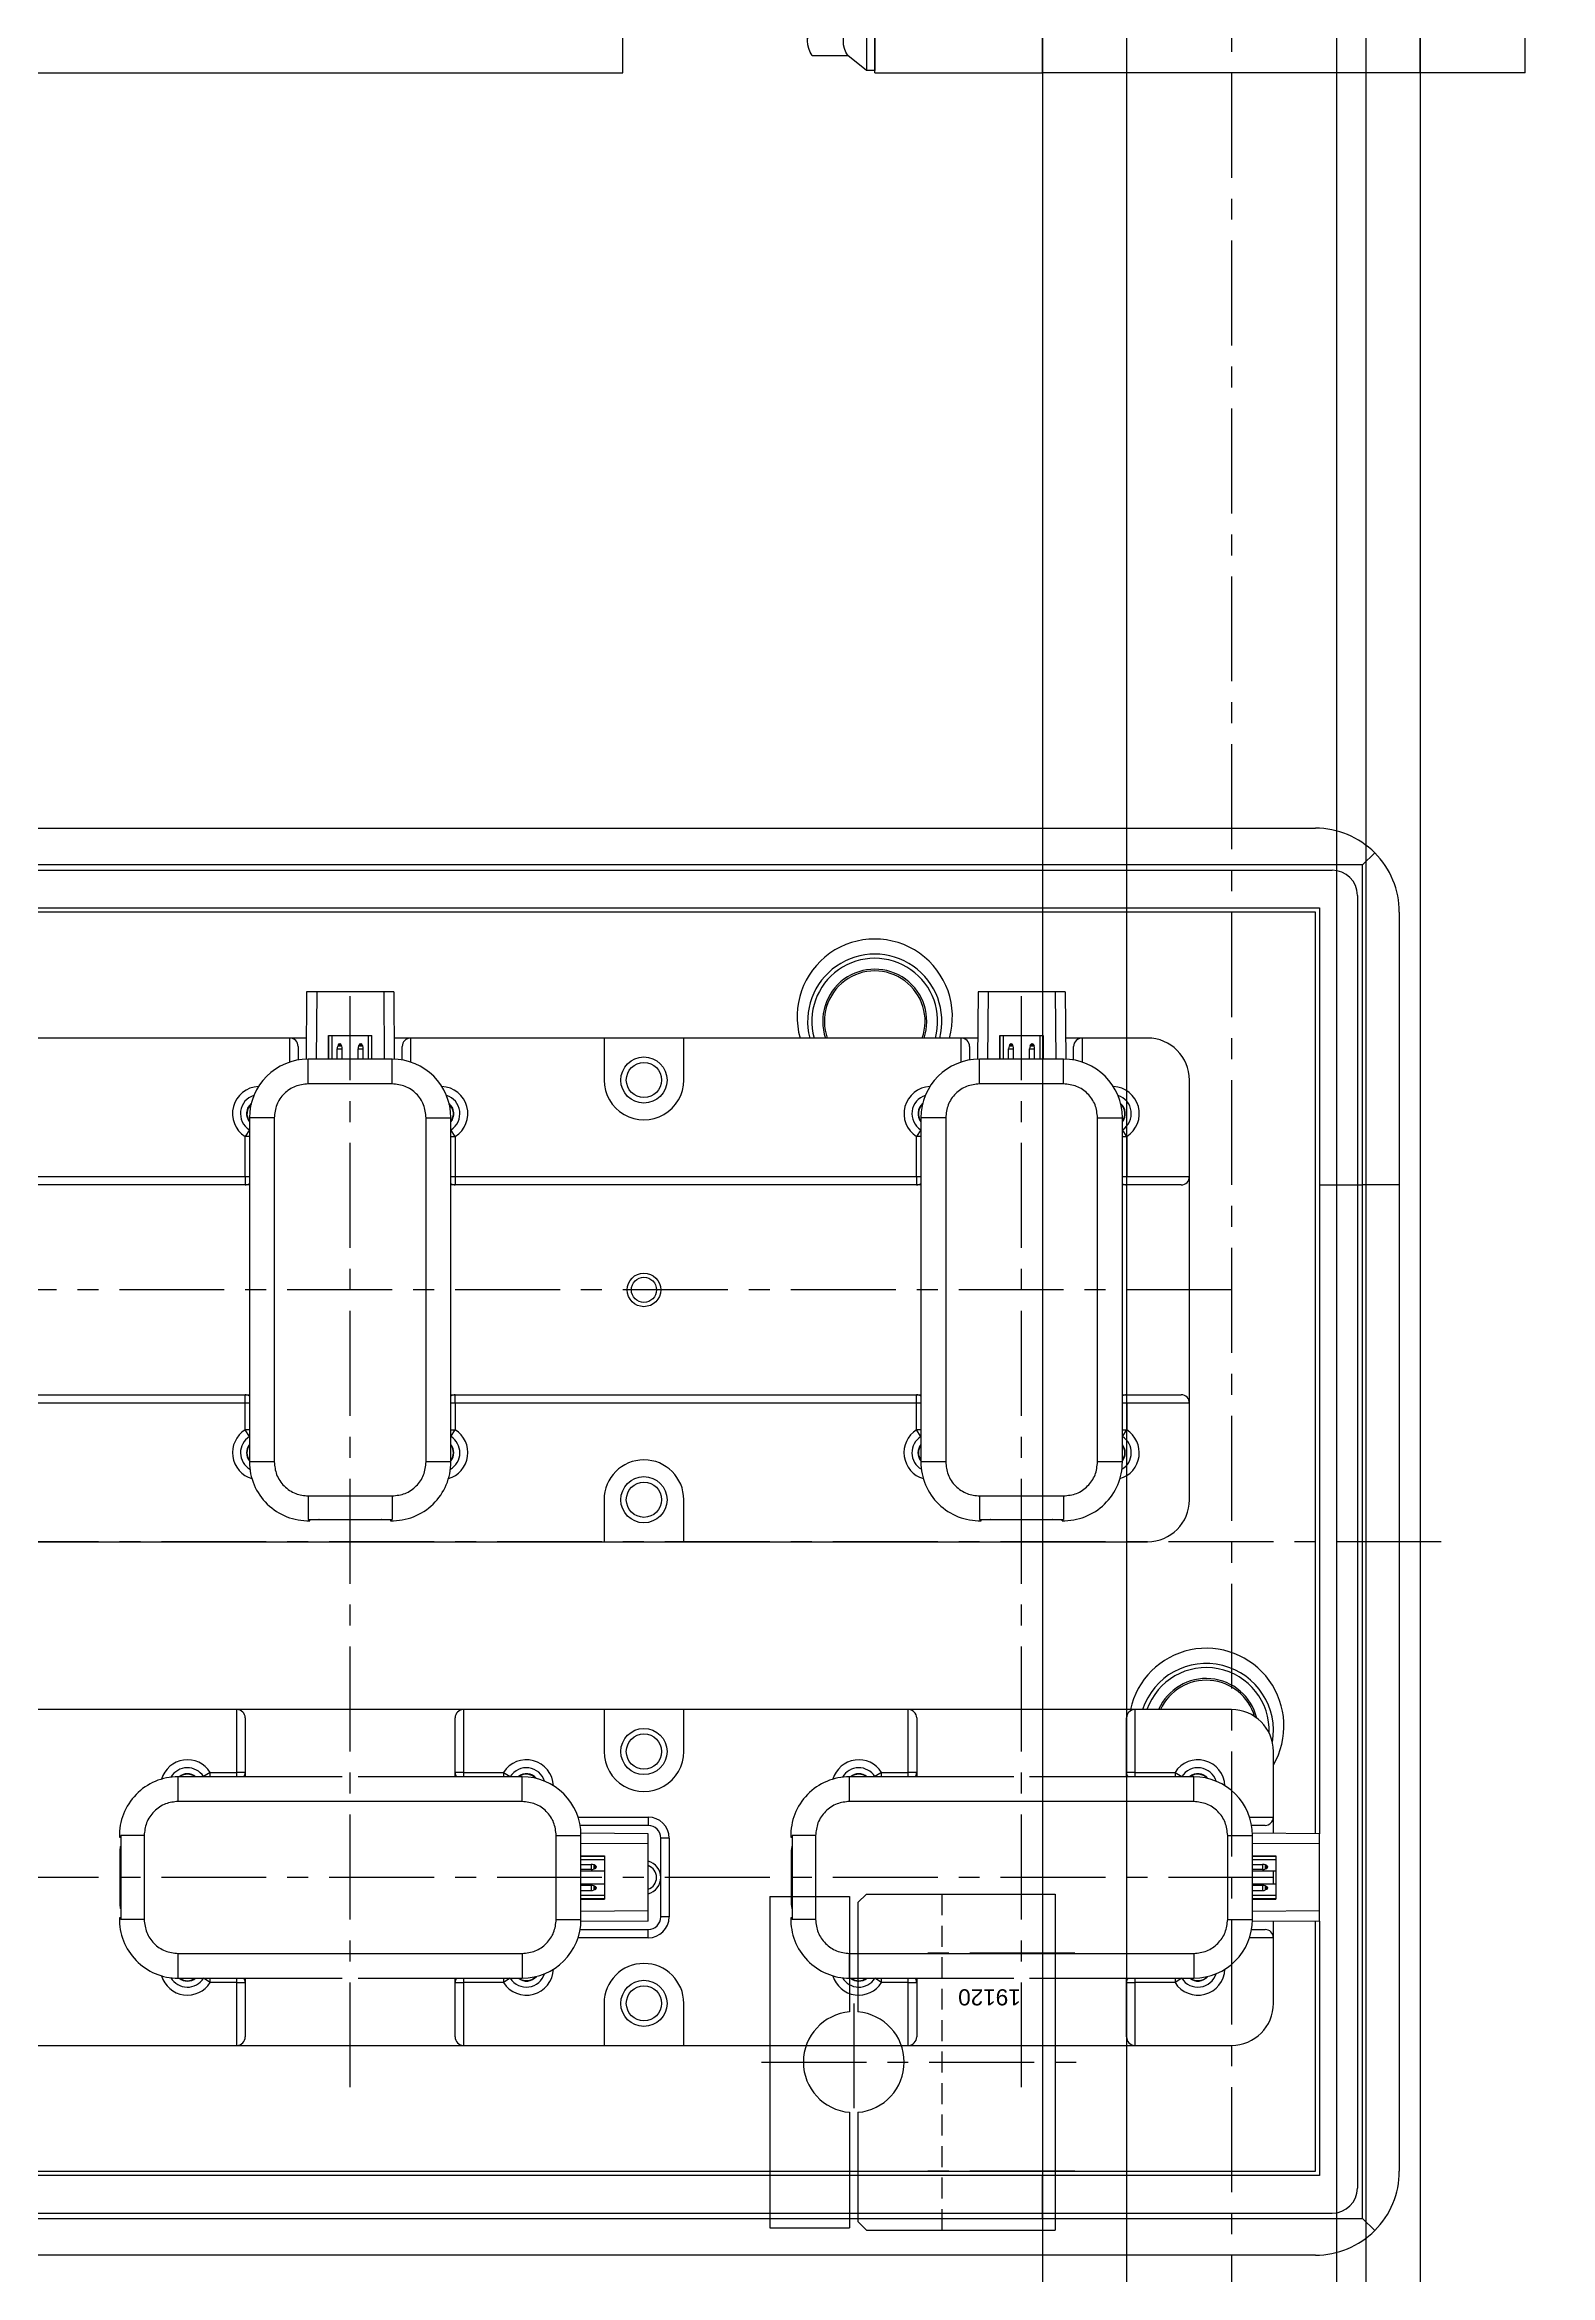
# Model space of a CAD drawing. Header units: inches. Extents: x 0 to 23821, y 0 to 11279.
# Drawn here: x 2140.7 to 2320.1, y 4652.9 to 4918.7 of the extents above; entities that cross this region are included whole.
import ezdxf
from ezdxf.enums import TextEntityAlignment as Align

# ---------------------------------------------------------------- set-up
doc = ezdxf.new("R2010")
doc.units = ezdxf.units.IN
doc.header["$LTSCALE"] = 10
doc.header["$MEASUREMENT"] = 0
doc.linetypes.add('CENTER', pattern=[2, 1.25, -0.25, 0.25, -0.25])
doc.linetypes.add('HIDDEN', pattern=[0.375, 0.25, -0.125])
for name, color, linetype in [('11', 1, 'CENTER'), ('22', 2, 'HIDDEN'), ('44', 4, 'Continuous'), ('77', 40, 'HIDDEN'), ('A', 8, 'Continuous'), ('B', 123, 'Continuous'), ('BOM-T', 4, 'Continuous'), ('G', 231, 'Continuous'), ('P', 142, 'Continuous'), ('T', 3, 'Continuous'), ('V', 1, 'Continuous'), ('Y', 60, 'Continuous')]:
    doc.layers.add(name, color=color, linetype=linetype)
doc.styles.add('SCI', font='')
doc.styles.get("Standard").update_dxf_attribs({"font": 'arial.ttf'})
doc.styles.get('SCI').set_extended_font_data('Gulim')

# ---------------------------------------------------------------- blocks, each defined once
blk = doc.blocks.new('A$Cbdb6d510')
for p, q in [((24.75, 1.75), (-24.75, 1.75)), ((-24.75, 1.75), (-24.75, 0)), ((-24.75, 0), (24.75, 0)), ((-20.25, 1.75), (-20.25, 0)), ((20.25, 1.75), (20.25, 0)), ((24.75, 0), (24.75, 1.75))]:
    blk.add_line(p, q)
at = {"layer": '11'}
blk.add_line((0, 2.75), (0, -1.15), dxfattribs=at)
at = {"layer": 'BOM-T', "color": 4, "style": 'SCI'}
blk.add_text('H47', height=0.6, dxfattribs=at).set_placement((21.73, 0.89), align=Align.MIDDLE_LEFT)
blk = doc.blocks.new('A$Ca1361010')
for p, q in [((-15, 29.5), (-14.5, 30)), ((-15, 21), (-15, 29.5)), ((-14.5, 30), (14.5, 30)), ((-12.5, -30), (-12.5, 30)), ((-10, -30), (-10, 30)), ((10, -30), (10, 30)), ((15, 29.5), (14.5, 30)), ((15, 21), (15, 29.5)), ((-16, 21), (-15, 21)), ((-16, 15), (-16, 21)), ((15, 21), (16, 21)), ((16, 21), (16, 15)), ((-20.21, -15), (-20.21, 15)), ((-20.21, 15), (-16, 15)), ((-18.71, -15), (-18.71, 15)), ((16, 15), (20.21, 15)), ((18.71, -15), (18.71, 15)), ((20.21, 15), (20.21, -15)), ((-16, -15), (-20.21, -15)), ((-16, -21), (-16, -15)), ((20.21, -15), (16, -15)), ((16, -15), (16, -21)), ((-15, -21), (-16, -21)), ((-15, -29.5), (-15, -21)), ((16, -21), (15, -21)), ((15, -29.5), (15, -21)), ((-14.5, -30), (-15, -29.5)), ((-14.5, -30), (14.5, -30)), ((14.5, -30), (15, -29.5))]:
    blk.add_line(p, q)
at = {"layer": '11'}
for p, q in [((0, -31), (0, 31)), ((-20.69, -15), (-20.69, 15)), ((20.69, -15), (20.69, 15)), ((-21.69, 0), (21.69, 0))]:
    blk.add_line(p, q, dxfattribs=at)
blk = doc.blocks.new('A$Ca8ec0757')
for p, q in [((0, 0), (0, -19.2)), ((190, 0), (0, 0)), ((130, 0), (130, -70)), ((190, 0), (190, -57.5)), ((190, -12.5), (130, -12.5)), ((25, -19.2), (0, -19.2)), ((25, -19.2), (25, -50.8)), ((130, -22), (25, -22)), ((130, -48), (25, -48)), ((0, -50.8), (0, -70)), ((25, -50.8), (0, -50.8)), ((130, -57.5), (190, -57.5)), ((130, -70), (0, -70))]:
    blk.add_line(p, q)
blk = doc.blocks.new('A$Cab75dd74')
for p, q in [((0, -14.85), (0, 0)), ((0, 0), (130, 0)), ((130, -14.85), (130, 0))]:
    blk.add_line(p, q)
at = {"layer": 'G'}
for p, q in [((15.5, -19), (0, -14.85)), ((114.5, -19), (130, -14.85)), ((15.5, -19), (114.5, -19))]:
    blk.add_line(p, q, dxfattribs=at)
blk = doc.blocks.new('A$C1d15a0a0')
for p, q in [((-23.5, -1), (23.5, -1)), ((-23.5, -1), (-23.5, -3.5)), ((-18, -1), (-18, -4)), ((18, -1), (18, -4)), ((23.5, -1), (23.5, -3.5)), ((-26.5, -3.5), (-23.5, -3.5)), ((-26.5, -3.5), (-26.5, -4.56)), ((-23, -5.5), (-26.5, -4.56)), ((-18, -4), (18, -4)), ((23, -5.5), (26.5, -4.56)), ((23.5, -3.5), (26.5, -3.5)), ((26.5, -3.5), (26.5, -4.56)), ((-23, -5.5), (23, -5.5))]:
    blk.add_line(p, q)
at = {"layer": '11'}
blk.add_line((0, 0), (0, -6.5), dxfattribs=at)
blk = doc.blocks.new('A$C0fd4e748')
for p, q in [((-2.2, 12.5), (-2.2, -12.5)), ((0, 12.5), (-2.2, 12.5)), ((-1.2, 12.5), (-1.2, -12.5)), ((0, 12.5), (0, -12.5)), ((0, -12.5), (-2.2, -12.5))]:
    blk.add_line(p, q)
at = {"layer": '11'}
blk.add_line((-1.68, 12.5), (-1.68, -12.5), dxfattribs=at)
blk = doc.blocks.new('A$C94b1c0e9')
for p, q in [((-23.2, 0), (23.2, 0)), ((-20.75, 0), (-20.75, -2.63)), ((-17.75, 0), (-17.75, -2.63)), ((17.75, 0), (17.75, -2.63)), ((20.75, 0), (20.75, -2.63)), ((-23.5, -8.7), (-23.5, -0.3)), ((-17.75, -1.31), (-20.75, -1.31)), ((-15, -8.7), (-15, -0.3)), ((15, -0.3), (15, -8.7)), ((20.75, -1.31), (17.75, -1.31)), ((23.5, -0.3), (23.5, -8.7)), ((-20.75, -9), (-20.75, -6.37)), ((-17.75, -7.69), (-20.75, -7.69)), ((-17.75, -9), (-17.75, -6.37)), ((17.75, -9), (17.75, -6.37)), ((20.75, -7.69), (17.75, -7.69)), ((20.75, -9), (20.75, -6.37)), ((23.2, -9), (-23.2, -9))]:
    blk.add_line(p, q)
for centre in [(-19.25, -4.5), (19.25, -4.5)]:
    blk.add_circle(centre, 2.4)
for centre, start, end in [((-23.2, -0.3), 90, 180), ((-15.3, -0.3), 0, 90), ((15.3, -0.3), 90, 180), ((23.2, -0.3), 0, 90), ((-23.2, -8.7), 180, 270), ((-15.3, -8.7), 270, 0), ((15.3, -8.7), 180, 270), ((23.2, -8.7), 270, 360)]:
    blk.add_arc(centre, 0.3, start, end)
at = {"layer": '11'}
blk.add_line((0, -10), (0, 1), dxfattribs=at)
at = {"layer": 'BOM-T', "color": 4}
blk.add_text('6906ZZ', height=0.6, rotation=90, dxfattribs=at).set_placement((-18.95, -4.5))
blk = doc.blocks.new('A$Cd4d982c3')
for p, q in [((0, -70), (0, 0)), ((0, 0), (130, 0)), ((130, -57.5), (130, 0)), ((3.5, -50.8), (3.5, -19.2))]:
    blk.add_line(p, q)
at = {"layer": '11'}
for p, q in [((42.02, -12.02), (42.02, 1)), ((65, -72), (65, 2)), ((87.98, -12.02), (87.98, 1)), ((0, -35), (130, -35)), ((30, -71), (30, -50.58)), ((100, -71), (100, -50.58)), ((42.02, -57.98), (42.02, -71)), ((87.98, -57.98), (87.98, -71))]:
    blk.add_line(p, q, dxfattribs=at)
at = {"layer": '22'}
for p, q in [((41.5, -3.1), (41.5, 0)), ((88.5, -3.1), (88.5, 0)), ((40.25, -3.1), (40.25, -5)), ((40.25, -3.1), (89.75, -3.1)), ((40.25, -5), (89.75, -5)), ((41.5, -19.2), (41.5, -5)), ((88.5, -19.2), (88.5, -5)), ((89.75, -3.1), (89.75, -5)), ((0, -19.2), (130, -19.2)), ((0, -50.8), (130, -50.8)), ((30, -51.58), (27.54, -53)), ((27.54, -53), (27.54, -70)), ((32.46, -53), (27.54, -53)), ((32.46, -53), (30, -51.58)), ((32.46, -70), (32.46, -53)), ((41.5, -65), (41.5, -50.8)), ((88.5, -65), (88.5, -50.8)), ((100, -51.58), (97.54, -53)), ((97.54, -53), (97.54, -70)), ((102.46, -53), (97.54, -53)), ((102.46, -53), (100, -51.58)), ((102.46, -70), (102.46, -53)), ((33, -55), (27, -55)), ((103, -55), (97, -55)), ((40.25, -66.9), (40.25, -65)), ((40.25, -65), (89.75, -65)), ((89.75, -66.9), (89.75, -65)), ((40.25, -66.9), (89.75, -66.9)), ((41.5, -70), (41.5, -66.9)), ((88.5, -70), (88.5, -66.9))]:
    blk.add_line(p, q, dxfattribs=at)
at = {"layer": 'B'}
for p, q in [((3.5, -22.5), (130, -22.5)), ((3.5, -47.5), (130, -47.5))]:
    blk.add_line(p, q, dxfattribs=at)
at = {"layer": 'T'}
for p, q in [((27.54, -54.06), (27, -55)), ((27, -55), (27, -70)), ((33, -55), (32.46, -54.06)), ((33, -70), (33, -55)), ((97.54, -54.06), (97, -55)), ((97, -55), (97, -70)), ((103, -55), (102.46, -54.06)), ((103, -70), (103, -55))]:
    blk.add_line(p, q, dxfattribs=at)
at = {"xscale": -1, "rotation": 180}
for name in ['A$Ca8ec0757', 'A$Cab75dd74']:
    blk.add_blockref(name, (0, -70), dxfattribs=at)
blk.add_blockref('A$C1d15a0a0', (65, -66.5))
at = {"layer": '44'}
for name, p in [('A$Cbdb6d510', (65, -5)), ('A$C94b1c0e9', (65, -56))]:
    blk.add_blockref(name, p, dxfattribs=at)
at = {"layer": '44', "xscale": -1, "rotation": 180}
for name, p in [('A$C94b1c0e9', (65, -14)), ('A$Cbdb6d510', (65, -65))]:
    blk.add_blockref(name, p, dxfattribs=at)
at = {"layer": '77', "xscale": -1, "rotation": 180}
blk.add_blockref('A$Ca1361010', (65, -35), dxfattribs=at)
at = {"layer": 'B'}
blk.add_blockref('A$C0fd4e748', (3.5, -35), dxfattribs=at)
blk = doc.blocks.new('A$C1537f57e')
at = {"xscale": -1.000000000000003, "rotation": 90}
blk.add_blockref('A$Cd4d982c3', (255, -5), dxfattribs=at)
blk = doc.blocks.new('A$Cb1803f2f')
for p, q in [((60, 0), (0, 0)), ((0, 0), (0, -245)), ((60, 0), (60, -20)), ((42, -20), (42, -50)), ((60, -20), (42, -20)), ((42.25, -21), (42.25, -20)), ((42.25, -20), (59.75, -20)), ((44.07, -23.2), (42.25, -21)), ((42.25, -21), (59.75, -21)), ((59.75, -21), (57.93, -23.2)), ((59.75, -20), (59.75, -21)), ((44.07, -23.2), (44.07, -27.46)), ((47.54, -23.2), (47.54, -27.46)), ((54.46, -23.2), (54.46, -27.46)), ((57.93, -27.46), (57.93, -23.2)), ((56.2, -28), (45.8, -28)), ((47, -30.32), (47, -28)), ((55, -28), (55, -30.32)), ((47.68, -31), (47, -30.32)), ((55, -30.32), (47, -30.32)), ((54.32, -31), (47.68, -31)), ((55, -30.32), (54.32, -31)), ((60, -50), (42, -50)), ((60, -50), (60, -195)), ((60, -195), (42, -195)), ((42, -195), (42, -225)), ((47.68, -214), (47, -214.68)), ((47, -214.68), (47, -217)), ((55, -214.68), (47, -214.68)), ((54.32, -214), (47.68, -214)), ((55, -214.68), (54.32, -214)), ((55, -217), (55, -214.68)), ((44.07, -221.8), (44.07, -217.54)), ((56.2, -217), (45.8, -217)), ((47.54, -221.8), (47.54, -217.54)), ((54.46, -221.8), (54.46, -217.54)), ((57.93, -217.54), (57.93, -221.8)), ((44.07, -221.8), (42.25, -224)), ((59.75, -224), (57.93, -221.8)), ((60, -225), (42, -225)), ((42.25, -224), (42.25, -225)), ((42.25, -224), (59.75, -224)), ((42.25, -225), (59.75, -225)), ((59.75, -225), (59.75, -224)), ((60, -225), (60, -245)), ((60, -245), (0, -245))]:
    blk.add_line(p, q)
for centre, radius, start, end in [((45.8, -20.67), 3.07, 235.6158, 304.3842), ((51, -12.27), 11.46, 252.412, 287.588), ((56.2, -20.67), 3.07, 235.6158, 304.3842), ((45.8, -24.93), 3.07, 235.6158, 304.3842), ((51, -16.54), 11.46, 252.412, 287.588), ((56.2, -24.93), 3.07, 235.6158, 304.3842), ((45.8, -220.07), 3.07, 55.6158, 124.3842), ((51, -228.46), 11.46, 72.412, 107.588), ((56.2, -220.07), 3.07, 55.6158, 124.3842), ((45.8, -224.33), 3.07, 55.6158, 124.3842), ((51, -232.73), 11.46, 72.412, 107.588), ((56.2, -224.33), 3.07, 55.6158, 124.3842)]:
    blk.add_arc(centre, radius, start, end)
at = {"layer": '11'}
blk.add_line((30, 0), (30, -245), dxfattribs=at)
at = {"layer": 'A'}
for p, q in [((25, 0), (25, -245)), ((35, 0), (35, -245))]:
    blk.add_line(p, q, dxfattribs=at)
at = {"layer": 'T'}
for p, q in [((47.68, -28), (47.68, -31)), ((54.32, -28), (54.32, -31)), ((47.68, -217), (47.68, -214)), ((54.32, -217), (54.32, -214))]:
    blk.add_line(p, q, dxfattribs=at)
blk = doc.blocks.new('A$C64782e2b')
at = {"xscale": -1, "rotation": 90}
blk.add_blockref('A$Cb1803f2f', (0, 0), dxfattribs=at)
blk = doc.blocks.new('A$C2c7bb568')
for p, q in [((122.5, -130), (122.5, -570)), ((167.5, -130), (167.5, -570))]:
    blk.add_line(p, q)
at = {"layer": '11'}
blk.add_line((145, -130), (145, -570), dxfattribs=at)
at = {"layer": 'B'}
for p, q in [((132.5, -130), (132.5, -570)), ((157.5, -130), (157.5, -570))]:
    blk.add_line(p, q, dxfattribs=at)
at = {"layer": 'G'}
blk.add_line((161, -130), (161, -570), dxfattribs=at)
for name, p in [('A$C1537f57e', (-145, 5)), ('A$C64782e2b', (-122.5, -130))]:
    blk.add_blockref(name, p)
blk = doc.blocks.new('A$C79f051db')
for p, q in [((-19.75, 10), (-19.75, 0.5)), ((19.75, 10), (-19.75, 10)), ((19.75, 10), (19.75, 0.5)), ((-5.98, 0.5), (-19.75, 0.5)), ((19.75, 0.5), (5.98, 0.5)), ((-19, -0.5), (-20, -1.5)), ((-20, -1.5), (-20, -24)), ((-5.98, -0.5), (-19, -0.5)), ((19, -0.5), (5.98, -0.5)), ((20, -1.5), (19, -0.5)), ((20, -1.5), (20, -24)), ((20, -22.5), (-20, -22.5)), ((20, -24), (-20, -24))]:
    blk.add_line(p, q)
for start, end in [(4.7802, 175.2198), (184.7802, 355.2198)]:
    blk.add_arc((0, 0), 6, start, end)
at = {"layer": '11'}
for p, q in [((0, 11), (0, -26.9)), ((7, 0), (-7, 0)), ((-13, -26.34), (-13, -8.31)), ((13, -26.34), (13, -8.31))]:
    blk.add_line(p, q, dxfattribs=at)
at = {"layer": '22'}
blk.add_line((20, -10.5), (-20, -10.5), dxfattribs=at)
blk.add_text('19120', height=1.92, rotation=90).set_placement((8.68, -19.9))
blk = doc.blocks.new('A$Ce158b9f5')
for p, q in [((15, 177.5), (325, 177.5)), ((330.63, 173.13), (9.37, 173.13)), ((332.07, 174.57), (330.63, 173.13)), ((330.63, 135), (330.63, 173.13)), ((14.5, 168), (325.5, 168)), ((325, 167.5), (15, 167.5)), ((325, 57.69), (325, 167.5)), ((325.5, 168), (325.5, 135)), ((335, 167.5), (335, 135)), ((204.81, 158), (204.74, 150)), ((215.19, 158), (204.81, 158)), ((206.01, 158), (205.94, 150)), ((213.99, 158), (214.06, 150)), ((215.19, 158), (215.26, 150)), ((284.81, 158), (284.74, 150)), ((295.19, 158), (284.81, 158)), ((286.01, 158), (285.94, 150)), ((293.99, 158), (294.06, 150)), ((295.19, 158), (295.26, 150)), ((202.8, 152.5), (137.2, 152.5)), ((204.77, 152.5), (202.8, 152.5)), ((202.8, 149.65), (202.8, 152.5)), ((203.8, 151.5), (203.8, 149.9)), ((207.42, 150), (207.42, 152.8)), ((207.42, 152.8), (212.58, 152.8)), ((207.45, 150), (207.45, 152.8)), ((207.85, 150), (207.85, 152.8)), ((208.56, 151.7), (208.51, 151.55)), ((208.99, 151.55), (208.51, 151.55)), ((208.94, 151.7), (208.56, 151.7)), ((208.71, 151.8), (208.79, 151.8)), ((208.99, 151.55), (208.94, 151.7)), ((211.01, 151.55), (211.06, 151.7)), ((211.49, 151.55), (211.01, 151.55)), ((211.44, 151.7), (211.06, 151.7)), ((211.21, 151.8), (211.29, 151.8)), ((211.44, 151.7), (211.49, 151.55)), ((212.15, 152.8), (212.15, 150)), ((212.55, 152.8), (212.55, 150)), ((212.58, 150), (212.58, 152.8)), ((217.2, 152.5), (215.23, 152.5)), ((216.2, 149.9), (216.2, 151.5)), ((240.25, 152.5), (217.2, 152.5)), ((217.2, 152.5), (217.2, 149.65)), ((240.25, 152.5), (240.25, 147.5)), ((249.75, 152.5), (240.25, 152.5)), ((249.75, 147.5), (249.75, 152.5)), ((282.8, 152.5), (249.75, 152.5)), ((284.77, 152.5), (282.8, 152.5)), ((282.8, 149.65), (282.8, 152.5)), ((283.8, 151.5), (283.8, 149.9)), ((287.42, 150), (287.42, 152.8)), ((287.42, 152.8), (292.58, 152.8)), ((287.45, 150), (287.45, 152.8)), ((287.85, 150), (287.85, 152.8)), ((288.56, 151.7), (288.51, 151.55)), ((288.99, 151.55), (288.51, 151.55)), ((288.94, 151.7), (288.56, 151.7)), ((288.71, 151.8), (288.79, 151.8)), ((288.99, 151.55), (288.94, 151.7)), ((291.01, 151.55), (291.06, 151.7)), ((291.49, 151.55), (291.01, 151.55)), ((291.44, 151.7), (291.06, 151.7)), ((291.21, 151.8), (291.29, 151.8)), ((291.44, 151.7), (291.49, 151.55)), ((292.15, 152.8), (292.15, 150)), ((292.55, 152.8), (292.55, 150)), ((292.58, 150), (292.58, 152.8)), ((297.2, 152.5), (295.23, 152.5)), ((296.2, 149.9), (296.2, 151.5)), ((305, 152.5), (297.2, 152.5)), ((297.2, 152.5), (297.2, 149.65)), ((215, 150), (205, 150)), ((205, 147.05), (205, 150)), ((208.45, 150), (208.45, 151.21)), ((208.45, 151.21), (209.05, 151.21)), ((209.05, 150), (209.05, 151.21)), ((210.95, 151.21), (211.55, 151.21)), ((210.95, 150), (210.95, 151.21)), ((211.55, 150), (211.55, 151.21)), ((215, 147.05), (215, 150)), ((295, 150), (285, 150)), ((285, 147.05), (285, 150)), ((288.45, 150), (288.45, 151.21)), ((288.45, 151.21), (289.05, 151.21)), ((289.05, 150), (289.05, 151.21)), ((290.95, 151.21), (291.55, 151.21)), ((290.95, 150), (290.95, 151.21)), ((291.55, 150), (291.55, 151.21)), ((295, 147.05), (295, 150)), ((215, 147.05), (205, 147.05)), ((295, 147.05), (285, 147.05)), ((310, 136), (310, 147.5)), ((197.99, 141.58), (197.48, 140.78)), ((198, 143), (198, 102)), ((200.95, 143), (198, 143)), ((200.95, 143), (200.95, 102)), ((219.05, 102), (219.05, 143)), ((219.05, 143), (222, 143)), ((222, 102), (222, 143)), ((222.52, 140.78), (222.01, 141.58)), ((277.99, 141.58), (277.48, 140.78)), ((278, 143), (278, 102)), ((280.95, 143), (278, 143)), ((280.95, 143), (280.95, 102)), ((299.05, 102), (299.05, 143)), ((299.05, 143), (302, 143)), ((302, 102), (302, 143)), ((302.52, 140.78), (302.01, 141.58)), ((197.48, 136), (197.48, 140.78)), ((198, 140.78), (197.48, 140.78)), ((222, 140.78), (222.52, 140.78)), ((222.52, 140.78), (222.52, 136)), ((277.48, 136), (277.48, 140.78)), ((278, 140.78), (277.48, 140.78)), ((302, 140.78), (302.52, 140.78)), ((302.52, 140.78), (302.52, 136)), ((142.52, 136), (197.48, 136)), ((197.48, 136), (197.48, 135)), ((197.48, 136), (198, 136)), ((222, 136), (222.52, 136)), ((222.52, 136), (277.48, 136)), ((222.52, 136), (222.52, 135)), ((277.48, 136), (277.48, 135)), ((277.48, 136), (278, 136)), ((302, 136), (302.52, 136)), ((302.52, 136), (310, 136)), ((302.52, 135), (302.52, 136)), ((310, 109), (310, 136)), ((197.48, 135), (142.52, 135)), ((198, 135), (197.48, 135)), ((222.52, 135), (222, 135)), ((277.48, 135), (222.52, 135)), ((278, 135), (277.48, 135)), ((302.52, 135), (302, 135)), ((309, 135), (302.52, 135)), ((325.5, 135), (330.63, 135)), ((325.5, 135), (325.5, 57.69)), ((335, 135), (330.63, 135)), ((330.63, 11.87), (330.63, 135)), ((335, 135), (335, 17.5)), ((142.52, 110), (197.48, 110)), ((197.48, 109), (142.52, 109)), ((197.48, 109), (197.48, 110)), ((197.48, 110), (198, 110)), ((197.48, 105.82), (197.48, 109)), ((198, 109), (197.48, 109)), ((222, 110), (222.52, 110)), ((222.52, 109), (222, 109)), ((222.52, 110), (277.48, 110)), ((222.52, 109), (222.52, 110)), ((277.48, 109), (222.52, 109)), ((222.52, 109), (222.52, 105.82)), ((277.48, 109), (277.48, 110)), ((277.48, 110), (278, 110)), ((277.48, 105.82), (277.48, 109)), ((278, 109), (277.48, 109)), ((302, 110), (302.52, 110)), ((302.52, 109), (302, 109)), ((302.52, 110), (309, 110)), ((302.52, 109), (302.52, 110)), ((310, 109), (302.52, 109)), ((302.52, 109), (302.52, 105.82)), ((310, 97.5), (310, 109)), ((197.99, 105.02), (197.48, 105.82)), ((198, 105.82), (197.48, 105.82)), ((222, 105.82), (222.52, 105.82)), ((222.01, 105.02), (222.52, 105.82)), ((277.99, 105.02), (277.48, 105.82)), ((278, 105.82), (277.48, 105.82)), ((302, 105.82), (302.52, 105.82)), ((302.01, 105.02), (302.52, 105.82)), ((200.95, 102), (198, 102)), ((222, 102), (219.05, 102)), ((280.95, 102), (278, 102)), ((302, 102), (299.05, 102)), ((205, 97.95), (215, 97.95)), ((205, 97.95), (205, 95.16)), ((215, 97.95), (215, 95.16)), ((240.25, 97.5), (240.25, 92.5)), ((249.75, 92.5), (249.75, 97.5)), ((285, 97.95), (295, 97.95)), ((285, 97.95), (285, 95.16)), ((295, 97.95), (295, 95.16)), ((205, 95.16), (215, 95.16)), ((205.19, 95), (205.21, 95.16)), ((206.8, 95.16), (206.8, 95.1)), ((209, 95.1), (206.8, 95.1)), ((213.2, 95.1), (211, 95.1)), ((213.2, 95.16), (213.2, 95.1)), ((214.79, 95.16), (214.81, 95)), ((285, 95.16), (295, 95.16)), ((285.19, 95), (285.21, 95.16)), ((286.8, 95.16), (286.8, 95.1)), ((289, 95.1), (286.8, 95.1)), ((293.2, 95.1), (291, 95.1)), ((293.2, 95.16), (293.2, 95.1)), ((294.79, 95.16), (294.81, 95)), ((35, 92.5), (305, 92.5)), ((315, 72.5), (25, 72.5)), ((196.5, 65.02), (196.5, 72.5)), ((223.5, 72.5), (223.5, 65.02)), ((240.25, 72.5), (240.25, 67.5)), ((249.75, 67.5), (249.75, 72.5)), ((276.5, 65.02), (276.5, 72.5)), ((303.5, 72.5), (303.5, 65.02)), ((197.5, 71.5), (197.5, 65.02)), ((222.5, 65.02), (222.5, 71.5)), ((277.5, 71.5), (277.5, 65.02)), ((302.5, 65.02), (302.5, 71.5)), ((320, 59.7), (320, 67.5)), ((209.06, 64.5), (189.5, 64.5)), ((189.5, 61.55), (189.5, 64.5)), ((193.32, 65.02), (192.52, 64.51)), ((193.32, 65.02), (196.5, 65.02)), ((193.32, 64.5), (193.32, 65.02)), ((197.5, 65.02), (196.5, 65.02)), ((196.5, 64.5), (196.5, 65.02)), ((197.5, 65.02), (197.5, 64.5)), ((230.5, 64.5), (210.94, 64.5)), ((223.5, 65.02), (222.5, 65.02)), ((222.5, 64.5), (222.5, 65.02)), ((223.5, 65.02), (228.28, 65.02)), ((223.5, 65.02), (223.5, 64.5)), ((228.28, 65.02), (229.08, 64.51)), ((228.28, 65.02), (228.28, 64.5)), ((230.5, 61.55), (230.5, 64.5)), ((289.06, 64.5), (269.5, 64.5)), ((269.5, 61.55), (269.5, 64.5)), ((273.32, 65.02), (272.52, 64.51)), ((273.32, 65.02), (276.5, 65.02)), ((273.32, 64.5), (273.32, 65.02)), ((277.5, 65.02), (276.5, 65.02)), ((276.5, 64.5), (276.5, 65.02)), ((277.5, 65.02), (277.5, 64.5)), ((310.5, 64.5), (290.94, 64.5)), ((303.5, 65.02), (302.5, 65.02)), ((302.5, 64.5), (302.5, 65.02)), ((303.5, 65.02), (308.28, 65.02)), ((303.5, 65.02), (303.5, 64.5)), ((308.28, 65.02), (309.08, 64.51)), ((308.28, 65.02), (308.28, 64.5)), ((310.5, 61.55), (310.5, 64.5)), ((230.5, 61.55), (189.5, 61.55)), ((310.5, 61.55), (269.5, 61.55)), ((237.15, 59.7), (245.5, 59.7)), ((245.5, 58.7), (237.4, 58.7)), ((245.5, 59.7), (245.5, 58.7)), ((317.15, 59.7), (320, 59.7)), ((319, 58.7), (317.4, 58.7)), ((320, 57.73), (320, 59.7)), ((182.5, 57.31), (182.66, 57.29)), ((182.66, 57.5), (182.66, 47.5)), ((185.45, 57.5), (182.66, 57.5)), ((185.45, 57.5), (185.45, 47.5)), ((234.55, 47.5), (234.55, 57.5)), ((234.55, 57.5), (237.5, 57.5)), ((245.5, 57.69), (237.5, 57.76)), ((237.5, 47.5), (237.5, 57.5)), ((245.5, 56.49), (237.5, 56.56)), ((245.5, 48.51), (245.5, 56.49)), ((248, 57.2), (247, 57.2)), ((247, 47.8), (247, 57.2)), ((248, 57.2), (248, 47.8)), ((262.5, 57.31), (262.66, 57.29)), ((262.66, 57.5), (262.66, 47.5)), ((265.45, 57.5), (262.66, 57.5)), ((265.45, 57.5), (265.45, 47.5)), ((314.55, 47.5), (314.55, 57.5)), ((314.55, 57.5), (317.5, 57.5)), ((325.5, 57.69), (317.5, 57.76)), ((317.5, 47.5), (317.5, 57.5)), ((325.5, 56.49), (317.5, 56.56)), ((325.5, 48.51), (325.5, 56.49)), ((182.6, 49.3), (182.6, 55.7)), ((182.6, 55.7), (182.66, 55.7)), ((237.5, 55.08), (240.3, 55.08)), ((237.5, 55.05), (240.3, 55.05)), ((237.5, 54.65), (240.3, 54.65)), ((237.5, 54.05), (238.71, 54.05)), ((238.71, 53.45), (237.5, 53.45)), ((240.3, 53.25), (237.5, 53.25)), ((238.71, 54.05), (238.71, 53.45)), ((239.05, 53.51), (239.05, 53.99)), ((239.2, 53.94), (239.05, 53.99)), ((239.05, 53.51), (239.2, 53.56)), ((239.2, 53.56), (239.2, 53.94)), ((239.3, 53.79), (239.3, 53.71)), ((240.3, 55.08), (240.3, 49.92)), ((262.6, 49.3), (262.6, 55.7)), ((262.6, 55.7), (262.66, 55.7)), ((317.5, 55.08), (320.3, 55.08)), ((317.5, 55.05), (320.3, 55.05)), ((317.5, 54.65), (320.3, 54.65)), ((317.5, 54.05), (318.71, 54.05)), ((318.71, 53.45), (317.5, 53.45)), ((320.3, 53.25), (317.5, 53.25)), ((318.71, 54.05), (318.71, 53.45)), ((319.05, 53.51), (319.05, 53.99)), ((319.2, 53.94), (319.05, 53.99)), ((319.05, 53.51), (319.2, 53.56)), ((319.2, 53.56), (319.2, 53.94)), ((319.3, 53.79), (319.3, 53.71)), ((320, 51.75), (320, 53.25)), ((320.3, 55.08), (320.3, 49.92)), ((237.5, 51.75), (240.3, 51.75)), ((238.71, 51.55), (237.5, 51.55)), ((237.5, 50.95), (238.71, 50.95)), ((238.71, 51.55), (238.71, 50.95)), ((239.05, 51.01), (239.05, 51.49)), ((239.05, 51.49), (239.2, 51.44)), ((239.2, 51.06), (239.05, 51.01)), ((239.2, 51.06), (239.2, 51.44)), ((239.3, 51.29), (239.3, 51.21)), ((317.5, 51.75), (320.3, 51.75)), ((318.71, 51.55), (317.5, 51.55)), ((317.5, 50.95), (318.71, 50.95)), ((318.71, 51.55), (318.71, 50.95)), ((319.05, 51.01), (319.05, 51.49)), ((319.05, 51.49), (319.2, 51.44)), ((319.2, 51.06), (319.05, 51.01)), ((319.2, 51.06), (319.2, 51.44)), ((319.3, 51.29), (319.3, 51.21)), ((182.6, 49.3), (182.66, 49.3)), ((240.3, 50.35), (237.5, 50.35)), ((240.3, 49.95), (237.5, 49.95)), ((237.5, 49.92), (240.3, 49.92)), ((245.5, 48.51), (237.5, 48.44)), ((262.6, 49.3), (262.66, 49.3)), ((320.3, 50.35), (317.5, 50.35)), ((320.3, 49.95), (317.5, 49.95)), ((317.5, 49.92), (320.3, 49.92)), ((325.5, 48.51), (317.5, 48.44)), ((182.66, 47.71), (182.5, 47.69)), ((185.45, 47.5), (182.66, 47.5)), ((234.55, 47.5), (237.5, 47.5)), ((245.5, 45.3), (237.15, 45.3)), ((237.4, 46.3), (245.5, 46.3)), ((245.5, 47.31), (237.5, 47.24)), ((245.5, 45.3), (245.5, 46.3)), ((248, 47.8), (247, 47.8)), ((262.66, 47.71), (262.5, 47.69)), ((265.45, 47.5), (262.66, 47.5)), ((314.55, 47.5), (317.5, 47.5)), ((320, 45.3), (317.15, 45.3)), ((317.4, 46.3), (319, 46.3)), ((325.5, 47.31), (317.5, 47.24)), ((320, 45.3), (320, 47.27)), ((320, 37.5), (320, 45.3)), ((325, 17.5), (325, 47.31)), ((325.5, 47.31), (325.5, 17)), ((189.5, 43.45), (230.5, 43.45)), ((189.5, 40.5), (189.5, 43.45)), ((230.5, 43.45), (230.5, 40.5)), ((269.5, 43.45), (310.5, 43.45)), ((269.5, 40.5), (269.5, 43.45)), ((310.5, 43.45), (310.5, 40.5)), ((189.5, 40.5), (209.06, 40.5)), ((193.32, 39.98), (192.52, 40.49)), ((193.32, 39.98), (193.32, 40.5)), ((196.5, 39.98), (193.32, 39.98)), ((196.5, 39.98), (196.5, 40.5)), ((196.5, 32.5), (196.5, 39.98)), ((196.5, 39.98), (197.5, 39.98)), ((197.5, 40.5), (197.5, 39.98)), ((197.5, 39.98), (197.5, 33.5)), ((210.94, 40.5), (230.5, 40.5)), ((222.5, 39.98), (222.5, 40.5)), ((222.5, 39.98), (223.5, 39.98)), ((222.5, 33.5), (222.5, 39.98)), ((223.5, 40.5), (223.5, 39.98)), ((223.5, 39.98), (223.5, 32.5)), ((228.28, 39.98), (223.5, 39.98)), ((228.28, 40.5), (228.28, 39.98)), ((229.08, 40.49), (228.28, 39.98)), ((269.5, 40.5), (289.06, 40.5)), ((273.32, 39.98), (272.52, 40.49)), ((273.32, 39.98), (273.32, 40.5)), ((276.5, 39.98), (273.32, 39.98)), ((276.5, 39.98), (276.5, 40.5)), ((276.5, 32.5), (276.5, 39.98)), ((276.5, 39.98), (277.5, 39.98)), ((277.5, 40.5), (277.5, 39.98)), ((277.5, 39.98), (277.5, 33.5)), ((290.94, 40.5), (310.5, 40.5)), ((302.5, 39.98), (302.5, 40.5)), ((302.5, 39.98), (303.5, 39.98)), ((302.5, 33.5), (302.5, 39.98)), ((303.5, 40.5), (303.5, 39.98)), ((308.28, 39.98), (303.5, 39.98)), ((303.5, 39.98), (303.5, 32.5)), ((308.28, 40.5), (308.28, 39.98)), ((309.08, 40.49), (308.28, 39.98)), ((240.25, 37.5), (240.25, 32.5)), ((249.75, 32.5), (249.75, 37.5)), ((25, 32.5), (315, 32.5)), ((325.5, 17), (14.5, 17)), ((15, 17.5), (325, 17.5)), ((292.5, 11.87), (292.5, 17)), ((9.37, 11.87), (330.63, 11.87)), ((292.5, 11.87), (292.5, 7.5)), ((332.07, 10.43), (330.63, 11.87)), ((325, 7.5), (15, 7.5))]:
    blk.add_line(p, q)
at = {"flags": 128}
for points in [[(206.8, 95.1), (206.31, 95.15), (206.27, 95.16)], [(213.73, 95.16), (213.69, 95.15), (213.2, 95.1)], [(286.8, 95.1), (286.31, 95.15), (286.27, 95.16)], [(293.73, 95.16), (293.69, 95.15), (293.2, 95.1)], [(182.6, 55.7), (182.65, 56.19), (182.66, 56.23)], [(262.6, 55.7), (262.65, 56.19), (262.66, 56.23)], [(182.66, 48.77), (182.65, 48.81), (182.6, 49.3)], [(262.66, 48.77), (262.65, 48.81), (262.6, 49.3)]]:
    blk.add_lwpolyline(points, dxfattribs=at)
for centre, radius in [((245, 147.5), 2.75), ((245, 147.5), 2.1), ((245, 122.5), 2), ((245, 122.5), 1.5), ((245, 97.5), 2.75), ((245, 97.5), 2.1), ((245, 67.5), 2.75), ((245, 67.5), 2.1), ((245, 37.5), 2.75), ((245, 37.5), 2.1)]:
    blk.add_circle(centre, radius)
for centre, radius, start, end in [((325, 167.5), 10, 45, 90), ((325, 167.5), 10, 0, 45), ((272.5, 155.05), 9.25, 343.9977, 196.0023), ((272.5, 154.5), 8, 345.5225, 194.4775), ((272.5, 154.5), 7.5, 344.534, 195.466), ((272.5, 154.5), 6.2, 341.1809, 198.8191), ((272.5, 154.5), 6, 340.5288, 199.4712), ((202.8, 151.5), 1, 0, 90), ((209.45, 151.21), 1, 160, 180), ((208.71, 151.65), 0.15, 90, 160), ((208.79, 151.65), 0.15, 20, 90), ((208.05, 151.21), 1, 0, 20), ((211.95, 151.21), 1, 160, 180), ((211.21, 151.65), 0.15, 90, 160), ((211.29, 151.65), 0.15, 20, 90), ((210.55, 151.21), 1, 0, 20), ((217.2, 151.5), 1, 90, 180), ((282.8, 151.5), 1, 0, 90), ((289.45, 151.21), 1, 160, 180), ((288.71, 151.65), 0.15, 90, 160), ((288.79, 151.65), 0.15, 20, 90), ((288.05, 151.21), 1, 0, 20), ((291.95, 151.21), 1, 160, 180), ((291.21, 151.65), 0.15, 90, 160), ((291.29, 151.65), 0.15, 20, 90), ((290.55, 151.21), 1, 0, 20), ((297.2, 151.5), 1, 90, 180), ((305, 147.5), 5, 0, 90), ((205, 143), 7, 90, 180), ((215, 143), 7, 0, 90), ((285, 143), 7, 90, 180), ((295, 143), 7, 0, 90), ((199.2, 143.5), 3.22, 92.3296, 237.7055), ((220.8, 143.5), 3.22, 302.2945, 87.6704), ((245, 147.5), 4.75, 180, 0), ((279.2, 143.5), 3.22, 92.3296, 237.7055), ((300.8, 143.5), 3.22, 302.2945, 87.6704), ((199.2, 143.5), 2.27, 107.1614, 237.7055), ((199.2, 143.5), 1.55, 129.767, 219.3275), ((199.2, 143.5), 1.5, 132.4943, 216.8699), ((220.8, 143.5), 2.27, 302.2945, 72.8386), ((220.8, 143.5), 1.55, 320.6725, 50.233), ((220.8, 143.5), 1.5, 323.1301, 47.5057), ((279.2, 143.5), 2.27, 107.1614, 237.7055), ((279.2, 143.5), 1.55, 129.767, 219.3275), ((279.2, 143.5), 1.5, 132.4943, 216.8699), ((300.8, 143.5), 2.27, 302.2945, 72.8386), ((300.8, 143.5), 1.55, 320.6725, 50.233), ((300.8, 143.5), 1.5, 323.1301, 47.5057), ((309, 136), 1, 270, 0), ((197.48, 135.91), 0.914, 270.1215, 304.8657), ((222.52, 135.91), 0.914, 235.1343, 269.8785), ((277.48, 135.91), 0.914, 270.1215, 304.8657), ((302.52, 135.91), 0.914, 235.1343, 269.8785), ((197.48, 109.09), 0.914, 55.1343, 89.8785), ((222.52, 109.09), 0.914, 90.1215, 124.8657), ((277.48, 109.09), 0.914, 55.1343, 89.8785), ((302.52, 109.09), 0.914, 90.1215, 124.8657), ((309, 109), 1, 0, 90), ((199.2, 103.1), 3.22, 122.2945, 253.5613), ((199.2, 103.1), 2.27, 122.2945, 239.6863), ((199.2, 103.1), 1.55, 140.6725, 219.3275), ((199.2, 103.1), 1.5, 143.1301, 216.8699), ((220.8, 103.1), 3.22, 286.4387, 57.7055), ((220.8, 103.1), 2.27, 300.3137, 57.7055), ((220.8, 103.1), 1.55, 320.6725, 39.3275), ((220.8, 103.1), 1.5, 323.1301, 36.8699), ((279.2, 103.1), 3.22, 122.2945, 253.5613), ((279.2, 103.1), 2.27, 122.2945, 239.6863), ((279.2, 103.1), 1.55, 140.6725, 219.3275), ((279.2, 103.1), 1.5, 143.1301, 216.8699), ((300.8, 103.1), 3.22, 286.4387, 57.7055), ((300.8, 103.1), 2.27, 300.3137, 57.7055), ((300.8, 103.1), 1.55, 320.6725, 39.3275), ((300.8, 103.1), 1.5, 323.1301, 36.8699), ((205, 102), 7, 180, 271.5443), ((215, 102), 7, 268.4557, 0), ((245, 97.5), 4.75, 0, 180), ((285, 102), 7, 180, 271.5443), ((295, 102), 7, 268.4557, 0), ((305, 97.5), 5, 270, 0), ((312, 70.55), 9.25, 329.8673, 167.8301), ((312, 70), 8, 349.9385, 161.79), ((312, 70), 7.5, 357.6497, 160.5288), ((312, 70), 6.2, 13.8612, 156.22), ((312, 70), 6, 16.1275, 155.3757), ((196.5, 71.5), 1, 0, 90), ((223.5, 71.5), 1, 90, 180), ((276.5, 71.5), 1, 0, 90), ((303.5, 71.5), 1, 90, 180), ((315, 67.5), 5, 0, 90), ((190.6, 63.3), 3.22, 32.2945, 163.5613), ((231, 63.3), 3.22, 2.3296, 147.7055), ((245, 67.5), 4.75, 180, 0), ((270.6, 63.3), 3.22, 32.2945, 163.5613), ((311, 63.3), 3.22, 2.3296, 147.7055), ((189.5, 57.5), 7, 90, 181.5443), ((190.6, 63.3), 2.27, 32.2945, 149.6863), ((190.6, 63.3), 1.55, 50.6725, 129.3275), ((190.6, 63.3), 1.5, 53.1301, 126.8699), ((196.59, 65.02), 0.914, 325.1343, 359.8785), ((223.41, 65.02), 0.914, 180.1215, 214.8657), ((231, 63.3), 2.27, 17.1614, 147.7055), ((231, 63.3), 1.55, 39.767, 129.3275), ((231, 63.3), 1.5, 42.4943, 126.8699), ((230.5, 57.5), 7, 0, 90), ((269.5, 57.5), 7, 90, 181.5443), ((270.6, 63.3), 2.27, 32.2945, 149.6863), ((270.6, 63.3), 1.55, 50.6725, 129.3275), ((270.6, 63.3), 1.5, 53.1301, 126.8699), ((276.59, 65.02), 0.914, 325.1343, 359.8785), ((303.41, 65.02), 0.914, 180.1215, 214.8657), ((311, 63.3), 2.27, 17.1614, 147.7055), ((311, 63.3), 1.55, 39.767, 129.3275), ((311, 63.3), 1.5, 42.4943, 126.8699), ((310.5, 57.5), 7, 0, 90), ((245.5, 57.2), 2.5, 0, 90), ((245.5, 57.2), 1.5, 0, 90), ((319, 59.7), 1, 270, 0), ((238.71, 53.05), 1, 70, 90), ((238.71, 54.45), 1, 270, 290), ((239.15, 53.79), 0.15, 0, 70), ((239.15, 53.71), 0.15, 290, 360), ((245, 52.5), 2, 0, 75.5225), ((245, 52.5), 1.5, 289.4712, 70.5288), ((318.71, 53.05), 1, 70, 90), ((318.71, 54.45), 1, 270, 290), ((319.15, 53.79), 0.15, 0, 70), ((319.15, 53.71), 0.15, 290, 360), ((238.71, 50.55), 1, 70, 90), ((238.71, 51.95), 1, 270, 290), ((239.15, 51.29), 0.15, 0, 70), ((239.15, 51.21), 0.15, 290, 0), ((245, 52.5), 2, 284.4775, 0), ((318.71, 50.55), 1, 70, 90), ((318.71, 51.95), 1, 270, 290), ((319.15, 51.29), 0.15, 0, 70), ((319.15, 51.21), 0.15, 290, 0), ((189.5, 47.5), 7, 178.4557, 270), ((230.5, 47.5), 7, 270, 0), ((245.5, 47.8), 2.5, 270, 0), ((245.5, 47.8), 1.5, 270, 0), ((269.5, 47.5), 7, 178.4557, 270), ((310.5, 47.5), 7, 270, 0), ((319, 45.3), 1, 0, 90), ((190.6, 41.7), 3.22, 196.4387, 327.7055), ((190.6, 41.7), 2.27, 210.3137, 327.7055), ((190.6, 41.7), 1.55, 230.6725, 309.3275), ((190.6, 41.7), 1.5, 233.1301, 306.8699), ((196.59, 39.98), 0.914, 0.1215, 34.8657), ((223.41, 39.98), 0.914, 145.1343, 179.8785), ((231, 41.7), 3.22, 212.2945, 357.6704), ((231, 41.7), 2.27, 212.2945, 342.8386), ((231, 41.7), 1.55, 230.6725, 320.233), ((231, 41.7), 1.5, 233.1301, 317.5057), ((245, 37.5), 4.75, 0, 180), ((270.6, 41.7), 3.22, 196.4387, 327.7055), ((270.6, 41.7), 2.27, 210.3137, 327.7055), ((270.6, 41.7), 1.55, 230.6725, 309.3275), ((270.6, 41.7), 1.5, 233.1301, 306.8699), ((276.59, 39.98), 0.914, 0.1215, 34.8657), ((303.41, 39.98), 0.914, 145.1343, 179.8785), ((311, 41.7), 3.22, 212.2945, 357.6704), ((311, 41.7), 2.27, 212.2945, 342.8386), ((311, 41.7), 1.55, 230.6725, 320.233), ((311, 41.7), 1.5, 233.1301, 317.5057), ((315, 37.5), 5, 270, 0), ((196.5, 33.5), 1, 270, 0), ((223.5, 33.5), 1, 180, 270), ((276.5, 33.5), 1, 270, 0), ((303.5, 33.5), 1, 180, 270), ((325, 17.5), 10, 315, 0), ((325, 17.5), 10, 270, 315)]:
    blk.add_arc(centre, radius, start, end)
for points in [[(205, 147.05), (204.47, 146.99), (203.41, 146.87), (202.07, 145.93), (201.13, 144.59), (201.01, 143.53), (200.95, 143)], [(219.05, 143), (218.99, 143.53), (218.87, 144.59), (217.93, 145.93), (216.59, 146.87), (215.53, 146.99), (215, 147.05)], [(285, 147.05), (284.47, 146.99), (283.41, 146.87), (282.07, 145.93), (281.13, 144.59), (281.01, 143.53), (280.95, 143)], [(299.05, 143), (298.99, 143.53), (298.87, 144.59), (297.93, 145.93), (296.59, 146.87), (295.53, 146.99), (295, 147.05)], [(215, 97.95), (215.53, 98.01), (216.59, 98.13), (217.93, 99.07), (218.87, 100.41), (218.99, 101.47), (219.05, 102)], [(295, 97.95), (295.53, 98.01), (296.59, 98.13), (297.93, 99.07), (298.87, 100.41), (298.99, 101.47), (299.05, 102)], [(234.55, 57.5), (234.49, 58.03), (234.37, 59.09), (233.43, 60.43), (232.09, 61.37), (231.03, 61.49), (230.5, 61.55)], [(314.55, 57.5), (314.49, 58.03), (314.37, 59.09), (313.43, 60.43), (312.09, 61.37), (311.03, 61.49), (310.5, 61.55)], [(185.45, 47.5), (185.51, 46.97), (185.63, 45.91), (186.57, 44.57), (187.91, 43.63), (188.97, 43.51), (189.5, 43.45)], [(230.5, 43.45), (231.03, 43.51), (232.09, 43.63), (233.43, 44.57), (234.37, 45.91), (234.49, 46.97), (234.55, 47.5)], [(265.45, 47.5), (265.51, 46.97), (265.63, 45.91), (266.57, 44.57), (267.91, 43.63), (268.97, 43.51), (269.5, 43.45)], [(310.5, 43.45), (311.03, 43.51), (312.09, 43.63), (313.43, 44.57), (314.37, 45.91), (314.49, 46.97), (314.55, 47.5)]]:
    blk.add_open_spline(points, degree=3)
for points, knots in [([(200.95, 102), (201, 101.49), (201.09, 100.71), (201.59, 99.76), (202.12, 99.12), (202.76, 98.59), (203.71, 98.09), (204.49, 98), (205, 97.95)], [0, 0, 0, 0, 0.239457, 0.368361, 0.5, 0.631639, 0.760543, 1, 1, 1, 1]), ([(280.95, 102), (281, 101.49), (281.09, 100.71), (281.59, 99.76), (282.12, 99.12), (282.76, 98.59), (283.71, 98.09), (284.49, 98), (285, 97.95)], [0, 0, 0, 0, 0.239457, 0.368361, 0.5, 0.631639, 0.760543, 1, 1, 1, 1]), ([(189.5, 61.55), (188.99, 61.5), (188.21, 61.41), (187.26, 60.91), (186.62, 60.38), (186.09, 59.74), (185.59, 58.79), (185.5, 58.01), (185.45, 57.5)], [0, 0, 0, 0, 0.2394568, 0.3683607, 0.5, 0.6316393, 0.7605432, 1, 1, 1, 1]), ([(269.5, 61.55), (268.99, 61.5), (268.21, 61.41), (267.26, 60.91), (266.62, 60.38), (266.09, 59.74), (265.59, 58.79), (265.5, 58.01), (265.45, 57.5)], [0, 0, 0, 0, 0.2394568, 0.3683607, 0.5, 0.6316393, 0.7605432, 1, 1, 1, 1]), ([(245.5, 56.49), (245.5, 56.64), (245.5, 56.96), (245.5, 57.35), (245.5, 57.63), (245.5, 57.67), (245.5, 57.69)], [0, 0, 0, 0, 0.2500024, 0.5, 0.7499976, 1, 1, 1, 1]), ([(325.5, 56.49), (325.5, 56.64), (325.5, 56.96), (325.5, 57.35), (325.5, 57.63), (325.5, 57.67), (325.5, 57.69)], [0, 0, 0, 0, 0.250002, 0.5, 0.749998, 1, 1, 1, 1]), ([(245.5, 47.31), (245.5, 47.33), (245.5, 47.37), (245.5, 47.65), (245.5, 48.04), (245.5, 48.36), (245.5, 48.51)], [0, 0, 0, 0, 0.250002, 0.5, 0.749998, 1, 1, 1, 1]), ([(325.5, 47.31), (325.5, 47.33), (325.5, 47.37), (325.5, 47.65), (325.5, 48.04), (325.5, 48.36), (325.5, 48.51)], [0, 0, 0, 0, 0.250002, 0.5, 0.749998, 1, 1, 1, 1])]:
    blk.add_open_spline(points, degree=3, knots=knots)
at = {"layer": '11'}
for p, q in [((210, 27.5), (210, 157.5)), ((290, 27.5), (290, 157.5)), ((315, 122.5), (25, 122.5)), ((340, 92.5), (0, 92.5)), ((320, 52.5), (15, 52.5))]:
    blk.add_line(p, q, dxfattribs=at)
at = {"layer": 'Y'}
for p, q in [((13, 172.5), (327, 172.5)), ((330, 169.5), (330, 15.5)), ((13, 12.5), (327, 12.5))]:
    blk.add_line(p, q, dxfattribs=at)
for centre, start, end in [((327, 169.5), 0, 90), ((327, 15.5), 270, 0)]:
    blk.add_arc(centre, 3, start, end, dxfattribs=at)
blk = doc.blocks.new('A$C103e993a')
at = {"layer": 'P', "rotation": 180}
blk.add_blockref('A$Ce158b9f5', (170, 92.5), dxfattribs=at)
at = {"layer": 'V', "rotation": 270}
blk.add_blockref('A$C79f051db', (-100, 62), dxfattribs=at)

msp = doc.modelspace()

# ---------------------------------------------------------------- block references
msp.add_blockref('A$C2c7bb568', (2137.14339049, 5105.30962586, -227228.55083111))
at = {"rotation": 180}
msp.add_blockref('A$C103e993a', (2137.14339049, 4740.30962586, -227228.55083111), dxfattribs=at)

doc.saveas('drawing.dxf')
